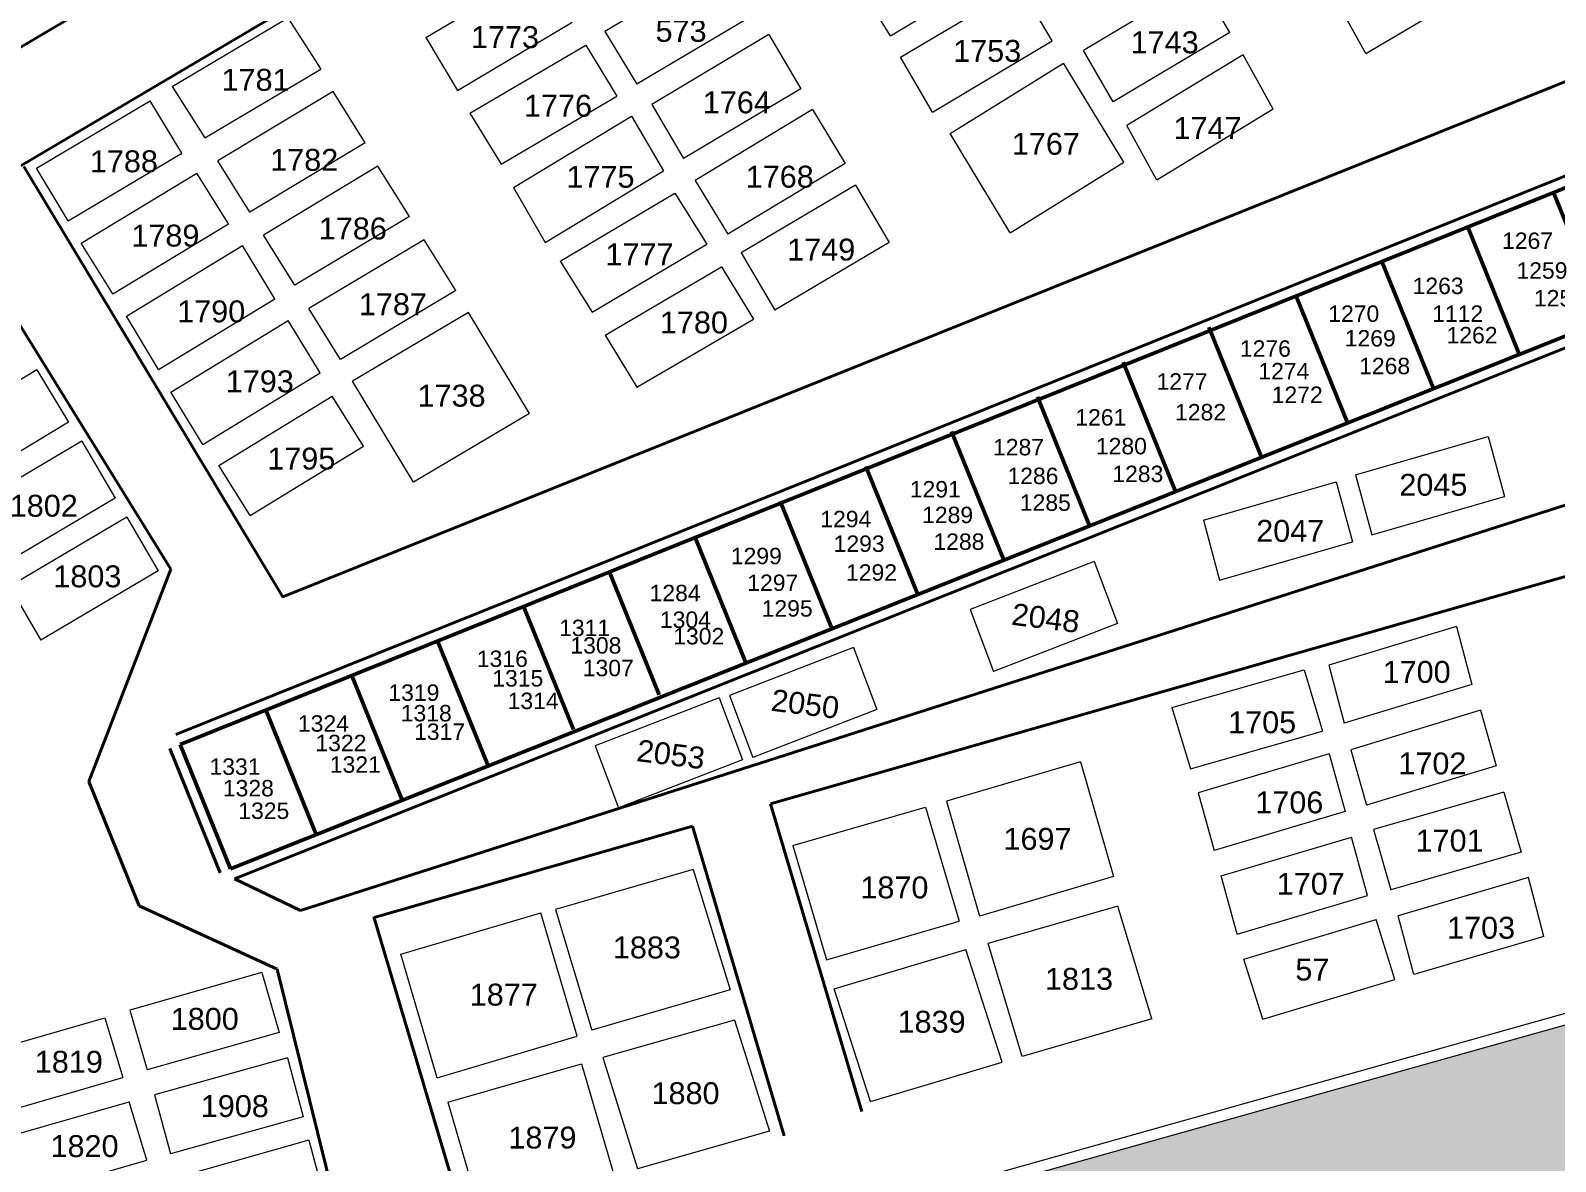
# Model space of a CAD drawing. Header units: inches. Extents: x 0 to 420, y 0 to 297.
# Drawn here: x 150.84 to 178.7, y 95.32 to 115.98 of the extents above; entities that cross this region are included whole.
import ezdxf

# ---------------------------------------------------------------- set-up
doc = ezdxf.new("R2010")
doc.units = ezdxf.units.IN
doc.header["$LTSCALE"] = 2.5
doc.header["$MEASUREMENT"] = 0
doc.layers.get('0').update_dxf_attribs({"lineweight": 0})
for name, color, linetype, lineweight in [('PEN 01', 1, 'Continuous', 9), ('PEN 03', 3, 'Continuous', 30), ('PEN 04', 4, 'Continuous', 40), ('PEN 05', 5, 'Continuous', 50)]:
    doc.layers.add(name, color=color, linetype=linetype, lineweight=lineweight)
doc.styles.add('EOSCH', font='arial.ttf')
doc.styles.get("Standard").update_dxf_attribs({"font": 'arial.ttf'})

msp = doc.modelspace()

# ---------------------------------------------------------------- hatches: boundary and pattern name
at = {"layer": 'PEN 03'}
h = msp.add_hatch(dxfattribs=at)
h.set_pattern_fill('GRASS', color=256, angle=-58.3307, style=0, pattern_type=2)
h.set_pattern_definition([(31.6693, (239.42994, 128.5002), (0.230571, 0.9730555), [0.1875, -1.226714]), (346.6693, (239.4299, 128.5002), (0.230571, 0.973056), [0.1875, -1.226714, 0.1875, -0.8125]), (76.6693, (239.4299, 128.5002), (-0.973056, 0.230571), [0.1875, -1.226714, 0.1875, -0.8125, 0.1875, -0.8125])])
h.paths.add_polyline_path([(165.497, 94.062), (164.38, 92.025), (166.221, 89.606), (244.268, 111.444), (242.72, 115.735)])

# ---------------------------------------------------------------- linework, layer by layer
for p, q in [((158.061, 115.847, 0.86), (160.158, 117.098, 1.116)), ((163.509, 117.247, 1.056), (161.328, 115.96, 1.021)), ((166.546, 115.877, 1.052), (168.673, 117.161, 1.173)), ((166.546, 115.877, 1.052), (165.962, 116.822, 1.033)), ((166.727, 115.487, 1.185), (168.914, 116.785, 1.179)), ((169.499, 115.785, 1.174), (168.914, 116.785, 1.179)), ((172.199, 116.879, 0.957), (170.07, 115.611, 1.134)), ((172.745, 115.941, 0.941), (172.199, 116.879, 0.957)), ((175.231, 115.556, 0.921), (177.347, 116.808, 1.055)), ((175.231, 115.556, 0.921), (174.68, 116.55, 1.119)), ((153.426, 114.952, 0.847), (155.539, 116.209, 0.821)), ((155.539, 116.209, 0.821), (156.138, 115.271, 0.806)), ((164.094, 116.284, 1.059), (161.914, 114.998, 1.024)), ((158.637, 114.881, 0.799), (160.734, 116.131, 1.055)), ((161.328, 115.96, 1.021), (161.914, 114.998, 1.024)), ((164.327, 115.903, 0.9), (162.187, 114.626, 0.986)), ((164.327, 115.903, 0.9), (164.907, 114.914, 0.912)), ((172.745, 115.941, 0.941), (170.616, 114.673, 1.118)), ((158.061, 115.847, 0.86), (158.637, 114.881, 0.799)), ((158.865, 114.464, 0.792), (160.981, 115.708, 1.036)), ((160.981, 115.708, 1.036), (161.55, 114.777, 1.004)), ((167.312, 114.487, 1.18), (169.499, 115.785, 1.174)), ((167.312, 114.487, 1.18), (166.727, 115.487, 1.185)), ((167.635, 114.095, 0.839), (169.709, 115.382, 1.135)), ((170.809, 113.572, 1.106), (169.709, 115.382, 1.135)), ((170.616, 114.673, 1.118), (170.07, 115.611, 1.134)), ((172.99, 115.531, 0.94), (170.864, 114.239, 1.105)), ((173.536, 114.538, 0.898), (172.99, 115.531, 0.94)), ((154.024, 114.014, 0.832), (156.138, 115.271, 0.806)), ((153.426, 114.952, 0.847), (154.024, 114.014, 0.832)), ((156.364, 114.862, 0.807), (154.257, 113.597, 0.997)), ((156.948, 113.926, 0.753), (156.364, 114.862, 0.807)), ((164.907, 114.914, 0.912), (162.767, 113.638, 0.998)), ((150.945, 113.461, 0.729), (153.022, 114.692, 0.798)), ((153.601, 113.734, 0.707), (153.022, 114.692, 0.798)), ((159.434, 113.534, 0.76), (161.55, 114.777, 1.004)), ((162.187, 114.626, 0.986), (162.767, 113.638, 0.998)), ((165.12, 114.534, 0.838), (162.977, 113.239, 0.983)), ((165.12, 114.534, 0.838), (165.719, 113.55, 0.849)), ((173.536, 114.538, 0.898), (171.411, 113.245, 1.063)), ((158.865, 114.464, 0.792), (159.434, 113.534, 0.76)), ((159.657, 113.109, 0.754), (161.818, 114.412, 1.01)), ((161.818, 114.412, 1.01), (162.402, 113.411, 0.968)), ((171.411, 113.245, 1.063), (170.864, 114.239, 1.105)), ((168.735, 112.284, 0.81), (167.635, 114.095, 0.839)), ((151.524, 112.503, 0.638), (153.601, 113.734, 0.707)), ((156.948, 113.926, 0.753), (154.841, 112.661, 0.943)), ((151.524, 112.503, 0.638), (150.945, 113.461, 0.729)), ((154.841, 112.661, 0.943), (154.257, 113.597, 0.997)), ((157.182, 113.497, 0.792), (155.09, 112.241, 0.981)), ((157.757, 112.581, 0.688), (157.182, 113.497, 0.714)), ((160.241, 112.108, 0.712), (162.402, 113.411, 0.968)), ((165.719, 113.55, 0.849), (163.576, 112.255, 0.994)), ((168.735, 112.284, 0.81), (170.809, 113.572, 1.106)), ((151.763, 112.094, 0.641), (153.873, 113.371, 0.976)), ((154.451, 112.446, 0.971), (153.873, 113.371, 0.976)), ((159.657, 113.109, 0.754), (160.241, 112.108, 0.712)), ((162.977, 113.239, 0.983), (163.576, 112.255, 0.994)), ((165.91, 113.155, 0.905), (163.822, 111.915, 0.922)), ((165.91, 113.155, 0.905), (166.52, 112.107, 0.905)), ((160.514, 111.766, 0.872), (162.607, 113.004, 1.124)), ((162.607, 113.004, 1.124), (163.192, 112.072, 0.976)), ((157.757, 112.581, 0.767), (155.665, 111.325, 0.955)), ((152.341, 111.169, 0.636), (154.451, 112.446, 0.971)), ((152.341, 111.169, 0.636), (151.763, 112.094, 0.641)), ((152.591, 110.759, 0.661), (154.711, 112.049, 0.994)), ((155.297, 111.074, 0.983), (154.711, 112.049, 0.994)), ((155.665, 111.325, 0.955), (155.09, 112.241, 0.981)), ((158.028, 112.153, 0.73), (155.92, 110.897, 0.956)), ((158.609, 111.226, 0.704), (158.028, 112.153, 0.73)), ((161.099, 110.834, 0.724), (163.192, 112.072, 0.976)), ((166.52, 112.107, 0.905), (164.431, 110.868, 0.922)), ((160.514, 111.766, 0.872), (161.099, 110.834, 0.724)), ((163.822, 111.915, 0.922), (164.431, 110.868, 0.922)), ((161.333, 110.415, 0.7), (163.462, 111.659, 0.787)), ((163.462, 111.659, 0.787), (164.042, 110.706, 0.778)), ((158.609, 111.226, 0.704), (156.502, 109.97, 0.93)), ((153.177, 109.784, 0.65), (155.297, 111.074, 0.983)), ((156.502, 109.97, 0.93), (155.92, 110.897, 0.956)), ((153.177, 109.784, 0.65), (152.591, 110.759, 0.661)), ((153.4, 109.371, 0.67), (155.544, 110.68, 0.965)), ((156.126, 109.727, 0.957), (155.544, 110.68, 0.965)), ((158.839, 110.825, 0.727), (156.717, 109.573, 0.964)), ((159.953, 108.981, 0.702), (158.839, 110.825, 0.727)), ((161.913, 109.462, 0.691), (164.042, 110.706, 0.778)), ((161.333, 110.415, 0.7), (161.913, 109.462, 0.691)), ((150.949, 109.779, 0.662), (148.799, 108.479, 0.881)), ((150.949, 109.779, 0.662), (151.532, 108.824, 0.61)), ((153.982, 108.417, 0.662), (156.126, 109.727, 0.957)), ((157.832, 107.729, 0.939), (156.717, 109.573, 0.964)), ((153.982, 108.417, 0.662), (153.4, 109.371, 0.67)), ((154.277, 108.032, 0.599), (156.35, 109.301, 0.949)), ((156.921, 108.388, 0.924), (156.35, 109.301, 0.949)), ((159.953, 108.981, 0.702), (157.832, 107.729, 0.939)), ((151.532, 108.824, 0.61), (149.382, 107.524, 0.829)), ((151.776, 108.477, 0.811), (149.57, 107.176, 0.757)), ((151.776, 108.477, 0.811), (152.386, 107.437, 0.746)), ((154.848, 107.119, 0.574), (156.921, 108.388, 0.924)), ((175.044, 107.864, -0.189), (177.468, 108.561, -0.17)), ((177.468, 108.561, -0.17), (177.764, 107.465, -0.233)), ((154.848, 107.119, 0.574), (154.277, 108.032, 0.599)), ((175.044, 107.864, -0.189), (175.339, 106.768, -0.252)), ((172.265, 107.037, -0.189), (174.689, 107.733, -0.17)), ((174.689, 107.733, -0.17), (174.984, 106.638, -0.233)), ((152.386, 107.437, 0.746), (150.18, 106.135, 0.692)), ((175.339, 106.768, -0.252), (177.764, 107.465, -0.233)), ((152.596, 107.091, 0.584), (150.451, 105.824, 0.551)), ((152.596, 107.091, 0.584), (153.17, 106.112, 0.609)), ((172.265, 107.037, -0.189), (172.56, 105.941, -0.252)), ((172.56, 105.941, -0.252), (174.984, 106.638, -0.233)), ((170.266, 106.278, 0.54), (168.001, 105.402, 0.557)), ((170.266, 106.278, 0.54), (170.693, 105.145, 0.54)), ((153.17, 106.112, 0.609), (151.026, 104.845, 0.576)), ((150.451, 105.824, 0.551), (151.026, 104.845, 0.576)), ((168.001, 105.402, 0.557), (168.428, 104.269, 0.557)), ((170.693, 105.145, 0.54), (168.428, 104.269, 0.557)), ((176.889, 105.094, -0.429), (174.555, 104.389, -0.157)), ((176.889, 105.094, -0.429), (177.168, 104.034, -0.481)), ((165.872, 104.708, 0.54), (163.607, 103.832, 0.557)), ((165.872, 104.708, 0.54), (166.299, 103.574, 0.54)), ((171.689, 103.613, -0.225), (174.104, 104.3, -0.117)), ((174.104, 104.3, -0.117), (174.44, 103.181, -0.164)), ((174.555, 104.389, -0.157), (174.834, 103.328, -0.209)), ((177.168, 104.034, -0.481), (174.834, 103.328, -0.209)), ((163.418, 103.789, 0.54), (161.152, 102.913, 0.557)), ((163.418, 103.789, 0.54), (163.845, 102.655, 0.54)), ((163.607, 103.832, 0.557), (164.034, 102.698, 0.557)), ((166.299, 103.574, 0.54), (164.034, 102.698, 0.557)), ((171.689, 103.613, -0.225), (172.025, 102.494, -0.272)), ((177.323, 103.564, -0.522), (174.956, 102.843, -0.247)), ((177.323, 103.564, -0.522), (177.611, 102.548, -0.562)), ((172.025, 102.494, -0.272), (174.44, 103.181, -0.164)), ((161.152, 102.913, 0.557), (161.579, 101.779, 0.557)), ((174.956, 102.843, -0.247), (175.244, 101.827, -0.287)), ((163.845, 102.655, 0.54), (161.579, 101.779, 0.557)), ((170.019, 102.623, -0.255), (167.569, 101.905, -0.196)), ((170.019, 102.623, -0.255), (170.622, 100.525, -0.325)), ((174.559, 102.769, -0.204), (172.166, 102.053, -0.462)), ((174.559, 102.769, -0.204), (174.853, 101.717, -0.28)), ((177.611, 102.548, -0.562), (175.244, 101.827, -0.287)), ((172.166, 102.053, -0.462), (172.461, 101, -0.538)), ((177.75, 102.068, -0.592), (175.37, 101.383, -0.211)), ((177.75, 102.068, -0.592), (178.068, 100.97, -0.654)), ((164.764, 101.091, -0.286), (167.185, 101.796, -0.28)), ((167.185, 101.796, -0.28), (167.802, 99.711, -0.24)), ((167.569, 101.905, -0.196), (168.173, 99.806, -0.266)), ((174.853, 101.717, -0.28), (172.461, 101, -0.538)), ((172.587, 100.54, -0.573), (174.967, 101.247, -0.295)), ((175.26, 100.181, -0.36), (174.967, 101.247, -0.295)), ((175.37, 101.383, -0.211), (175.688, 100.286, -0.273)), ((164.764, 101.091, -0.286), (165.38, 99.006, -0.246)), ((178.068, 100.97, -0.654), (175.688, 100.286, -0.273)), ((162.944, 100.654, -0.333), (160.427, 99.923, -0.251)), ((162.944, 100.654, -0.333), (163.619, 98.455, -0.198)), ((170.622, 100.525, -0.325), (168.173, 99.806, -0.266)), ((172.88, 99.474, -0.638), (172.587, 100.54, -0.573)), ((178.201, 100.508, -0.678), (175.824, 99.811, -0.402)), ((178.484, 99.432, -0.74), (178.201, 100.508, -0.678)), ((172.88, 99.474, -0.638), (175.26, 100.181, -0.36)), ((157.604, 99.109, -0.425), (160.161, 99.866, -0.423)), ((160.82, 97.609, -0.614), (160.161, 99.866, -0.423)), ((160.427, 99.923, -0.251), (161.091, 97.724, -0.138)), ((170.703, 99.987, -0.362), (168.334, 99.304, -0.307)), ((171.323, 97.927, -0.69), (170.703, 99.987, -0.362)), ((173.003, 99.02, -0.643), (175.417, 99.741, -0.39)), ((175.761, 98.646, -0.473), (175.417, 99.741, -0.39)), ((176.107, 98.735, -0.464), (175.824, 99.811, -0.402)), ((165.38, 99.006, -0.246), (167.802, 99.711, -0.24)), ((165.52, 98.475, -0.557), (167.925, 99.194, -0.292)), ((168.589, 97.135, -0.408), (167.925, 99.194, -0.292)), ((168.954, 97.243, -0.635), (168.334, 99.304, -0.307)), ((178.484, 99.432, -0.74), (176.107, 98.735, -0.464)), ((158.263, 96.851, -0.616), (157.604, 99.109, -0.425)), ((173.347, 97.925, -0.726), (173.003, 99.02, -0.643)), ((155.062, 98.772, -0.259), (152.654, 98.089, -0.07)), ((155.062, 98.772, -0.259), (155.377, 97.677, -0.475)), ((173.347, 97.925, -0.726), (175.761, 98.646, -0.473)), ((163.619, 98.455, -0.198), (161.091, 97.724, -0.138)), ((166.184, 96.417, -0.673), (165.52, 98.475, -0.557)), ((152.654, 98.089, -0.07), (152.969, 96.995, -0.286)), ((149.86, 97.272, -0.345), (152.194, 97.944, -0.203)), ((152.194, 97.944, -0.203), (152.526, 96.857, -0.315)), ((163.699, 97.906, -0.251), (161.291, 97.22, 0.067)), ((163.699, 97.906, -0.251), (164.335, 95.876, -0.664)), ((171.323, 97.927, -0.69), (168.954, 97.243, -0.635)), ((155.377, 97.677, -0.475), (152.969, 96.995, -0.286)), ((158.263, 96.851, -0.616), (160.82, 97.609, -0.614)), ((155.529, 97.215, -0.549), (153.103, 96.538, -0.343)), ((155.529, 97.215, -0.549), (155.819, 96.137, -0.563)), ((158.463, 96.405, -0.484), (160.9, 97.106, -0.423)), ((160.9, 97.106, -0.423), (161.511, 95.016, -0.537)), ((161.291, 97.22, 0.067), (161.928, 95.19, -0.346)), ((166.184, 96.417, -0.673), (168.589, 97.135, -0.408)), ((150.192, 96.185, -0.457), (152.526, 96.857, -0.315)), ((150.322, 95.746, -0.394), (152.64, 96.413, -0.327)), ((152.96, 95.347, -0.383), (152.64, 96.413, -0.327)), ((153.103, 96.538, -0.343), (153.393, 95.461, -0.357)), ((158.463, 96.405, -0.484), (159.073, 94.316, -0.598)), ((155.819, 96.137, -0.563), (153.393, 95.461, -0.357)), ((164.335, 95.876, -0.664), (161.928, 95.19, -0.346)), ((155.921, 95.715, -0.633), (153.541, 95.038, -0.379)), ((155.921, 95.715, -0.633), (156.209, 94.651, -0.7)), ((150.642, 94.679, -0.45), (152.96, 95.347, -0.383))]:
    msp.add_line(p, q)
at = {"layer": 'PEN 01'}
for p, q in [((243.529, 116.17, -1.42), (165.443, 94.255, -1.556)), ((242.72, 115.735, -1.421), (165.497, 94.062, -1.556))]:
    msp.add_line(p, q, dxfattribs=at)
at = {"layer": 'PEN 04'}
for p, q in [((230.022, 135.594, 0.796), (155.449, 105.633, 0.135)), ((230.619, 134.109, 0.796), (153.494, 103.123, 0.112)), ((154.562, 100.485, -0.138), (231.783, 131.292, 0.412)), ((145.629, 112.7, 0.853), (176.11, 130.719, 1.628)), ((149.252, 112.676), (155.516, 116.37)), ((150.713, 113.496), (155.454, 105.623)), ((149.342, 112.697), (153.398, 106.137)), ((155.77, 99.904), (193.938, 112.137)), ((164.357, 101.853, -0.092), (185.564, 107.924)), ((153.398, 106.137), (151.901, 102.261, 0.112)), ((153.384, 102.862, 0.112), (154.303, 100.595, -0.138)), ((151.901, 102.261, 0.112), (152.82, 99.994, -0.138)), ((164.357, 101.853), (166.023, 96.236)), ((157.114, 99.78, -0.124), (162.928, 101.444, -0.099)), ((162.928, 101.444), (164.607, 95.789)), ((155.77, 99.904), (154.562, 100.485, -0.138)), ((152.82, 99.994, -0.138), (155.34, 98.835)), ((157.111, 99.791), (158.939, 93.63)), ((155.34, 98.835), (156.768, 93.073))]:
    msp.add_line(p, q, dxfattribs=at)
at = {"layer": 'PEN 05'}
for p, q in [((230.693, 133.923, 0.796), (153.569, 102.938, 0.112)), ((154.488, 100.67, -0.138), (231.709, 131.478, 0.412)), ((178.66, 113.018, 0.103), (179.604, 110.69, -0.153)), ((177.092, 112.388, 0.104), (178.034, 110.064, -0.152)), ((175.523, 111.758, 0.104), (176.464, 109.438, -0.151)), ((173.955, 111.128, 0.105), (174.894, 108.811, -0.151)), ((172.363, 110.557, 0.112), (173.325, 108.185, -0.15)), ((170.797, 109.922, 0.112), (171.755, 107.559, -0.149)), ((169.231, 109.287, 0.112), (170.185, 106.933, -0.148)), ((167.664, 108.652, 0.112), (168.616, 106.306, -0.147)), ((166.098, 108.017, 0.112), (167.046, 105.68, -0.146)), ((164.532, 107.382, 0.112), (165.476, 105.054, -0.145)), ((162.966, 106.747, 0.112), (163.906, 104.428, -0.144)), ((161.4, 106.113, 0.112), (162.319, 103.845, -0.138)), ((159.834, 105.478, 0.112), (160.753, 103.21, -0.138)), ((158.267, 104.843, 0.112), (159.197, 102.549, -0.141)), ((156.701, 104.208, 0.112), (157.628, 101.923, -0.14)), ((155.135, 103.573, 0.112), (156.058, 101.297, -0.139)), ((153.569, 102.938, 0.112), (154.488, 100.67, -0.138))]:
    msp.add_line(p, q, dxfattribs=at)

# ---------------------------------------------------------------- texts
for s, height, p in [('573', 0.4, (162.255, 115.769)), ('1773', 0.4, (158.883, 115.656)), ('1743', 0.4, (170.933, 115.561)), ('1753', 0.4, (167.692, 115.404)), ('1781', 0.4, (154.326, 114.876)), ('1776', 0.4, (159.851, 114.403)), ('1764', 0.4, (163.118, 114.464)), ('1747', 0.4, (171.718, 113.995)), ('1767', 0.4, (168.764, 113.707)), ('1788', 0.4, (151.921, 113.388)), ('1782', 0.4, (155.215, 113.414)), ('1775', 0.4, (160.628, 113.105)), ('1768', 0.4, (163.902, 113.107)), ('1786', 0.4, (156.103, 112.161)), ('1789', 0.4, (152.679, 112.031)), ('1267', 0.3, (177.719, 111.988)), ('1777', 0.4, (161.34, 111.688)), ('1749', 0.4, (164.66, 111.776)), ('1259', 0.3, (177.982, 111.444)), ('1263', 0.3, (176.085, 111.163)), ('1787', 0.4, (156.835, 110.778)), ('1256', 0.3, (178.301, 110.938)), ('1790', 0.4, (153.516, 110.647)), ('1270', 0.3, (174.544, 110.656)), ('1112', 0.3, (176.442, 110.656)), ('1780', 0.4, (162.334, 110.445)), ('1276', 0.3, (172.929, 110.019)), ('1269', 0.3, (174.845, 110.206)), ('1262', 0.3, (176.705, 110.263)), ('1793', 0.4, (154.404, 109.369)), ('1274', 0.3, (173.267, 109.606)), ('1268', 0.3, (175.108, 109.7)), ('1738', 0.4, (157.907, 109.108)), ('1277', 0.3, (171.407, 109.418)), ('1272', 0.3, (173.511, 109.175)), ('1261', 0.3, (169.923, 108.762)), ('1282', 0.3, (171.745, 108.856)), ('1287', 0.3, (168.42, 108.218)), ('1280', 0.3, (170.299, 108.237)), ('1795', 0.4, (155.162, 107.959)), ('1286', 0.3, (168.683, 107.693)), ('1283', 0.3, (170.599, 107.73)), ('2045', 0.4, (175.843, 107.481)), ('1291', 0.3, (166.899, 107.449)), ('1802', 0.4, (150.457, 107.098)), ('1289', 0.3, (167.124, 106.98)), ('1285', 0.3, (168.909, 107.205)), ('1294', 0.3, (165.264, 106.905)), ('2047', 0.4, (173.228, 106.639)), ('1293', 0.3, (165.508, 106.455)), ('1288', 0.3, (167.331, 106.492)), ('1299', 0.3, (163.63, 106.23)), ('1803', 0.4, (151.254, 105.809)), ('1292', 0.3, (165.734, 105.929)), ('1297', 0.3, (163.93, 105.742)), ('1284', 0.3, (162.146, 105.554)), ('1304', 0.3, (162.334, 105.067)), ('1295', 0.3, (164.193, 105.273)), ('1311', 0.3, (160.493, 104.917)), ('1302', 0.3, (162.578, 104.766)), ('1308', 0.3, (160.699, 104.598)), ('1316', 0.3, (158.99, 104.354)), ('1307', 0.3, (160.925, 104.185)), ('1315', 0.3, (159.272, 103.997)), ('1700', 0.4, (175.537, 104.063)), ('1319', 0.3, (157.374, 103.735)), ('1318', 0.3, (157.6, 103.36)), ('1314', 0.3, (159.553, 103.585)), ('1324', 0.3, (155.721, 103.172)), ('1705', 0.4, (172.715, 103.143)), ('1322', 0.3, (156.041, 102.816)), ('1317', 0.3, (157.844, 103.022)), ('1331', 0.3, (154.106, 102.384)), ('1321', 0.3, (156.304, 102.422)), ('1702', 0.4, (175.825, 102.392)), ('1328', 0.3, (154.35, 101.99)), ('1706', 0.4, (173.211, 101.681)), ('1325', 0.3, (154.632, 101.578)), ('1697', 0.4, (168.611, 101.015)), ('1701', 0.4, (176.139, 100.983)), ('1707', 0.4, (173.603, 100.194)), ('1870', 0.4, (165.997, 100.128)), ('1703', 0.4, (176.714, 99.391)), ('1883', 0.4, (161.475, 99.032)), ('57', 0.4, (173.943, 98.628)), ('1813', 0.4, (169.369, 98.458)), ('1877', 0.4, (158.861, 98.17)), ('1800', 0.4, (153.398, 97.727)), ('1839', 0.4, (166.676, 97.675)), ('1819', 0.4, (150.915, 96.944)), ('1880', 0.4, (162.181, 96.37)), ('1908', 0.4, (153.947, 96.135)), ('1879', 0.4, (159.567, 95.56)), ('1820', 0.4, (151.202, 95.404))]:
    msp.add_text(s, height=height).set_placement(p)
for s, p in [('2048', (168.742, 105.126, -0.365)), ('2050', (164.348, 103.556, -0.365)), ('2053', (161.894, 102.636, -0.365))]:
    msp.add_text(s, height=0.4, rotation=352.9983).set_placement(p)
at = {"insert": (166.944, 85.357, -2.445), "char_height": 2.25, "width": 79.91196, "attachment_point": 1, "rotation": 16, "style": 'EOSCH'}
msp.add_mtext('AVENIDA HUMBERTO DE ALMEIDA', dxfattribs=at)

doc.saveas('drawing.dxf')
